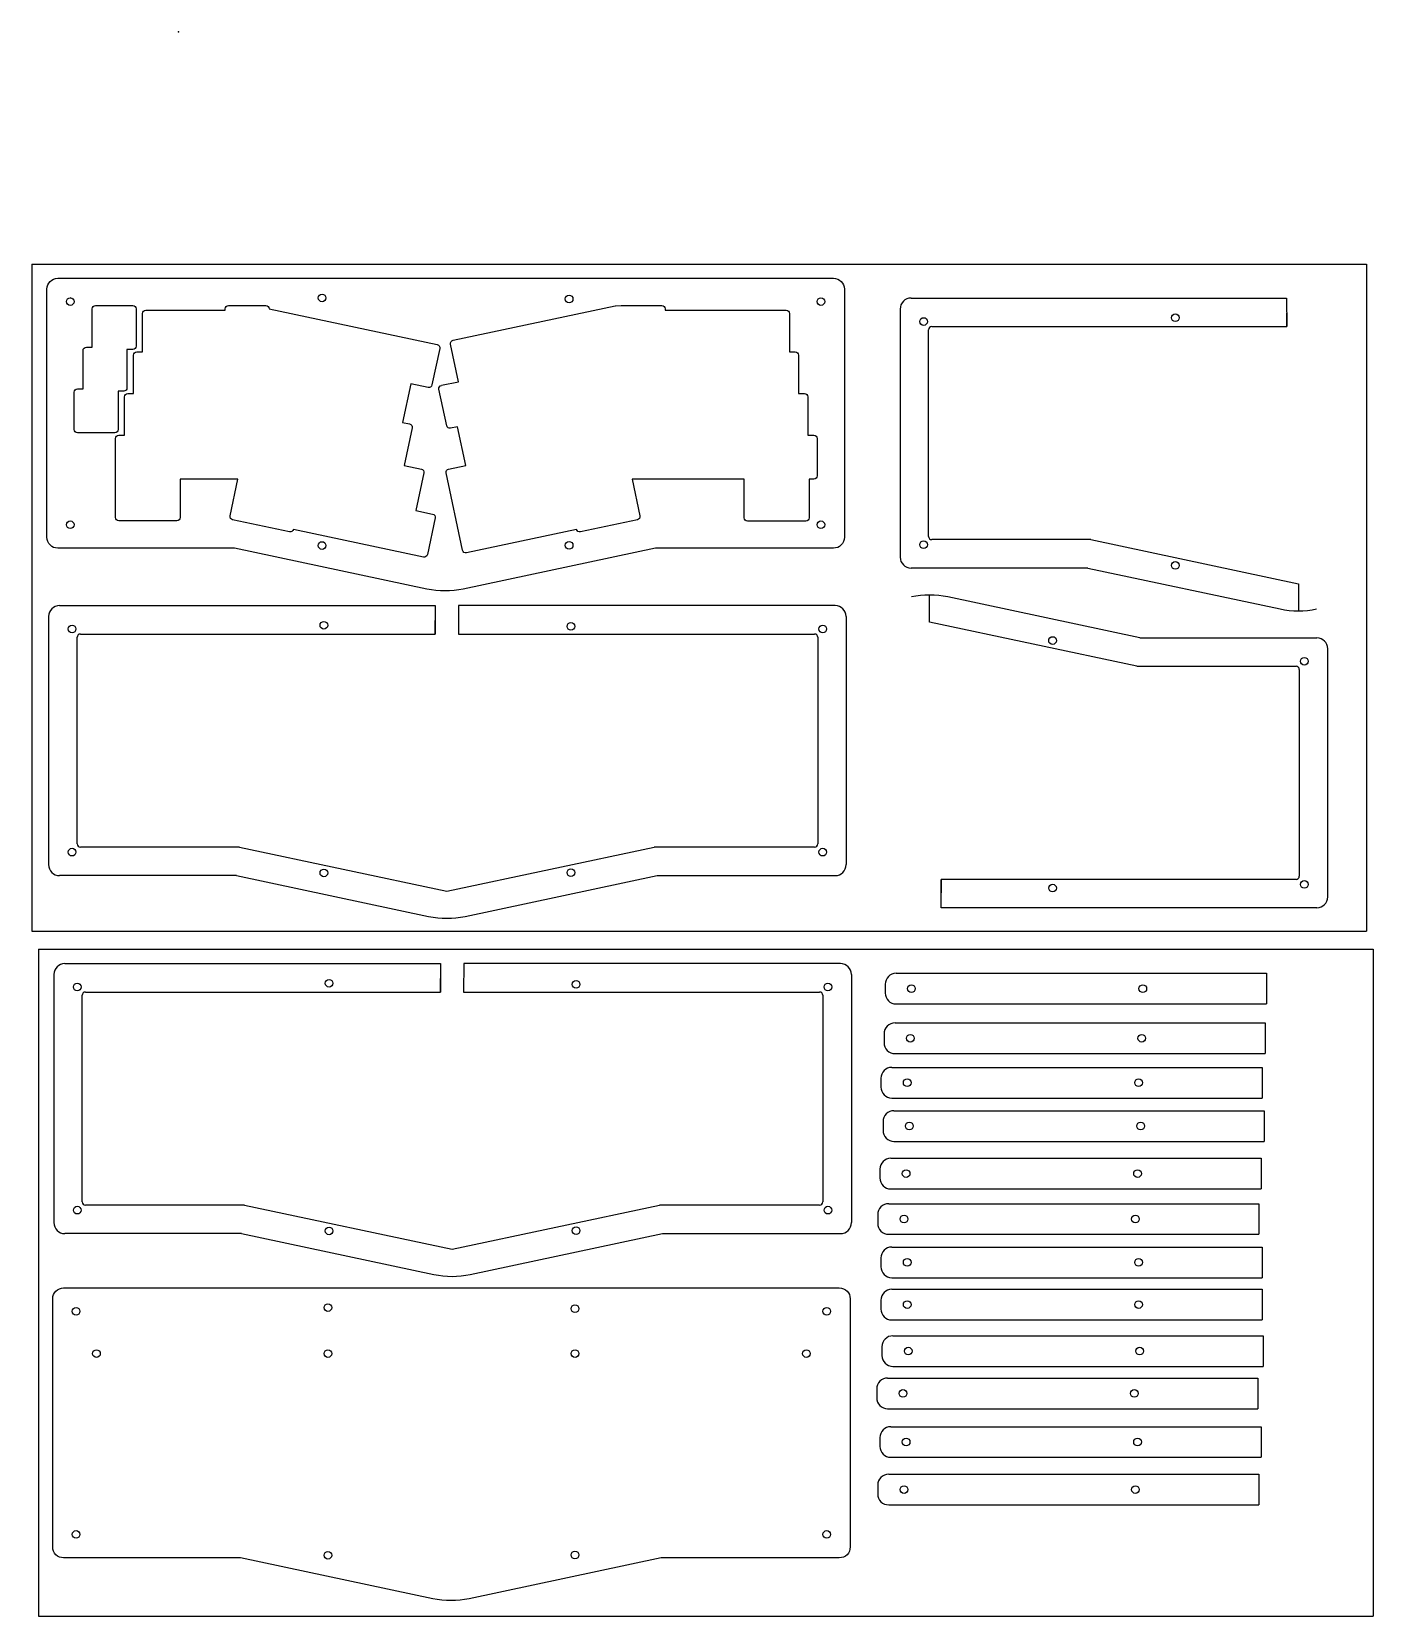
# Model space of a CAD drawing. Header units: centimetres. Extents: x -6.7 to 54.6, y -72.4 to 0.
import ezdxf

# ---------------------------------------------------------------- set-up
doc = ezdxf.new("R2010")
doc.units = ezdxf.units.CM
doc.header["$MEASUREMENT"] = 0
for name, color, linetype in [('Alice acrylic v2_AcrylicLayoutV2', 7, 'Continuous'), ('Alice acrylic v2_Sketch3', 7, 'Continuous'), ('Alice acrylic v2_Sketch4', 7, 'Continuous')]:
    doc.layers.add(name, color=color, linetype=linetype)

msp = doc.modelspace()

# ---------------------------------------------------------------- linework, layer by layer
at = {"layer": 'Alice acrylic v2_AcrylicLayoutV2'}
for p, q in [((-5.519, -11.26), (29.905, -11.26)), ((-6.019, -23.094), (-6.019, -11.76)), ((-4.943, -12.155), (-4.95, -12.155)), ((30.405, -11.76), (30.405, -23.094)), ((33.452, -12.169), (50.604, -12.169)), ((50.604, -12.169), (50.612, -13.469)), ((-3.949, -14.412), (-3.949, -12.657)), ((-3.799, -12.507), (-2.093, -12.507)), ((-1.943, -12.657), (-1.943, -14.363)), ((-1.647, -14.626), (-1.647, -12.871)), ((-1.497, -12.721), (2.122, -12.721)), ((2.122, -12.721), (2.122, -12.657)), ((2.272, -12.507), (3.978, -12.507)), ((4.128, -12.657), (4.128, -12.658)), ((4.128, -12.658), (11.808, -14.29)), ((12.537, -14.092), (19.931, -12.52)), ((19.956, -12.517), (20.215, -12.507)), ((20.221, -12.507), (22.074, -12.507)), ((22.224, -12.657), (22.224, -12.721)), ((22.224, -12.721), (27.747, -12.721)), ((27.897, -12.871), (27.897, -14.626)), ((32.952, -12.669), (32.952, -24.003)), ((50.612, -13.469), (50.612, -12.851)), ((34.252, -23.053), (34.252, -13.619)), ((34.402, -13.469), (50.612, -13.469)), ((-4.215, -14.412), (-3.949, -14.412)), ((11.924, -14.468), (11.569, -16.137)), ((12.787, -15.987), (12.422, -14.27)), ((-4.365, -16.317), (-4.365, -14.562)), ((-2.359, -14.513), (-2.359, -16.268)), ((-2.093, -14.513), (-2.359, -14.513)), ((-2.063, -16.531), (-2.063, -14.776)), ((-1.913, -14.626), (-1.647, -14.626)), ((27.897, -14.626), (28.164, -14.626)), ((28.314, -14.776), (28.314, -16.531)), ((-4.772, -18.173), (-4.772, -16.467)), ((-4.622, -16.317), (-4.365, -16.317)), ((-2.509, -16.418), (-2.766, -16.418)), ((-2.766, -16.418), (-2.766, -18.173)), ((-2.32, -16.531), (-2.063, -16.531)), ((10.606, -16.085), (10.231, -17.85)), ((11.391, -16.252), (10.606, -16.085)), ((12.241, -18.001), (11.887, -16.332)), ((12.002, -16.154), (12.787, -15.987)), ((28.314, -16.531), (28.59, -16.531)), ((-2.47, -18.436), (-2.47, -16.681)), ((28.74, -16.681), (28.74, -18.436)), ((10.231, -17.85), (10.55, -17.918)), ((10.666, -18.096), (10.301, -19.812)), ((12.739, -18.048), (12.419, -18.116)), ((13.113, -19.812), (12.739, -18.048)), ((-2.916, -18.323), (-4.622, -18.323)), ((-2.887, -22.197), (-2.887, -18.586)), ((-2.737, -18.436), (-2.47, -18.436)), ((28.74, -18.436), (29.008, -18.436)), ((29.158, -18.586), (29.158, -20.292)), ((10.301, -19.812), (11.085, -19.979)), ((11.201, -20.157), (10.836, -21.874)), ((12.964, -23.69), (12.213, -20.157)), ((12.328, -19.979), (13.113, -19.812)), ((0.073, -20.442), (0.073, -22.197)), ((2.704, -20.442), (0.073, -20.442)), ((2.347, -22.121), (2.704, -20.442)), ((20.709, -20.442), (21.066, -22.121)), ((25.831, -20.442), (20.709, -20.442)), ((25.831, -22.202), (25.831, -20.442)), ((28.791, -20.442), (28.791, -22.202)), ((29.008, -20.442), (28.791, -20.442)), ((-0.077, -22.347), (-2.737, -22.347)), ((5.063, -22.851), (2.463, -22.299)), ((10.836, -21.874), (11.599, -22.036)), ((11.715, -22.214), (11.36, -23.883)), ((20.951, -22.299), (18.351, -22.851)), ((28.641, -22.352), (25.981, -22.352)), ((5.24, -22.735), (5.24, -22.736)), ((11.182, -23.998), (5.24, -22.735)), ((18.173, -22.736), (13.142, -23.806)), ((2.558, -23.594), (-5.519, -23.594)), ((11.336, -25.46), (2.558, -23.594)), ((21.778, -23.594), (13, -25.46)), ((29.905, -23.594), (21.778, -23.594)), ((41.666, -23.203), (34.402, -23.203)), ((41.666, -23.203), (51.139, -25.216)), ((41.53, -24.503), (33.452, -24.503)), ((41.53, -24.503), (50.308, -26.368)), ((51.139, -25.216), (51.139, -26.456)), ((34.295, -26.975), (34.295, -25.735)), ((43.905, -27.688), (35.127, -25.822)), ((-5.938, -26.714), (-5.938, -38.048)), ((-5.438, -26.214), (11.714, -26.214)), ((11.714, -26.214), (11.722, -27.514)), ((12.784, -26.214), (12.777, -27.514)), ((29.986, -26.214), (12.784, -26.214)), ((30.486, -26.714), (30.486, -38.048)), ((11.722, -27.514), (11.722, -26.897)), ((12.777, -26.897), (12.777, -27.514)), ((43.768, -28.988), (34.295, -26.975)), ((-4.638, -37.098), (-4.638, -27.664)), ((-4.488, -27.514), (11.722, -27.514)), ((12.777, -27.514), (29.036, -27.514)), ((29.186, -27.664), (29.186, -37.098)), ((43.905, -27.688), (51.982, -27.688)), ((52.482, -39.522), (52.482, -28.188)), ((43.768, -28.988), (51.032, -28.988)), ((51.182, -29.138), (51.182, -38.572)), ((2.776, -37.248), (-4.488, -37.248)), ((2.776, -37.248), (12.249, -39.261)), ((12.249, -39.261), (21.722, -37.248)), ((29.036, -37.248), (21.722, -37.248)), ((2.64, -38.548), (-5.438, -38.548)), ((2.64, -38.548), (11.418, -40.414)), ((13.081, -40.414), (21.859, -38.548)), ((21.859, -38.548), (29.986, -38.548)), ((34.823, -38.722), (34.823, -39.339)), ((51.032, -38.722), (34.823, -38.722)), ((34.83, -40.022), (34.823, -38.722)), ((51.982, -40.022), (34.83, -40.022)), ((-5.2, -42.568), (11.952, -42.568)), ((11.952, -42.568), (11.96, -43.868)), ((13.022, -42.568), (13.015, -43.868)), ((30.224, -42.568), (13.022, -42.568)), ((-5.7, -43.068), (-5.7, -54.402)), ((11.96, -43.868), (11.96, -43.25)), ((13.015, -43.25), (13.015, -43.868)), ((30.724, -43.068), (30.724, -54.402)), ((32.767, -43.013), (49.679, -43.013)), ((49.679, -43.013), (49.679, -44.413)), ((-4.4, -53.452), (-4.4, -44.018)), ((-4.25, -43.868), (11.96, -43.868)), ((13.015, -43.868), (29.274, -43.868)), ((29.424, -44.018), (29.424, -53.452)), ((32.267, -43.513), (32.267, -43.913)), ((32.767, -44.413), (49.679, -44.413)), ((32.719, -45.281), (49.631, -45.281)), ((49.631, -45.281), (49.631, -46.681)), ((32.219, -45.781), (32.219, -46.181)), ((32.719, -46.681), (49.631, -46.681)), ((32.574, -47.309), (49.486, -47.309)), ((49.486, -47.309), (49.486, -48.709)), ((32.074, -47.809), (32.074, -48.209)), ((32.574, -48.709), (49.486, -48.709)), ((32.17, -49.788), (32.17, -50.188)), ((32.67, -49.288), (49.582, -49.288)), ((49.582, -49.288), (49.582, -50.688)), ((32.67, -50.688), (49.582, -50.688)), ((32.026, -51.961), (32.026, -52.361)), ((32.526, -51.461), (49.438, -51.461)), ((49.438, -51.461), (49.438, -52.861)), ((32.429, -53.536), (49.341, -53.536)), ((32.526, -52.861), (49.438, -52.861)), ((49.341, -53.536), (49.341, -54.936)), ((3.014, -53.602), (-4.25, -53.602)), ((3.014, -53.602), (12.487, -55.615)), ((12.487, -55.615), (21.96, -53.602)), ((29.274, -53.602), (21.96, -53.602)), ((31.929, -54.036), (31.929, -54.436)), ((2.878, -54.902), (-5.2, -54.902)), ((2.878, -54.902), (11.656, -56.767)), ((13.319, -56.767), (22.097, -54.902)), ((22.097, -54.902), (30.224, -54.902)), ((32.429, -54.936), (49.341, -54.936)), ((32.574, -55.516), (49.486, -55.516)), ((49.486, -55.516), (49.486, -56.916)), ((32.074, -56.016), (32.074, -56.416)), ((32.574, -56.916), (49.486, -56.916)), ((-5.752, -69.216), (-5.752, -57.882)), ((-5.252, -57.382), (30.172, -57.382)), ((30.672, -57.882), (30.672, -69.216)), ((32.574, -57.447), (49.486, -57.447)), ((49.486, -57.447), (49.486, -58.847)), ((32.074, -57.947), (32.074, -58.347)), ((32.574, -58.847), (49.486, -58.847)), ((32.122, -60.071), (32.122, -60.471)), ((32.622, -59.571), (49.534, -59.571)), ((49.534, -59.571), (49.534, -60.971)), ((32.381, -61.502), (49.293, -61.502)), ((32.622, -60.971), (49.534, -60.971)), ((49.293, -61.502), (49.293, -62.902)), ((31.881, -62.002), (31.881, -62.402)), ((32.381, -62.902), (49.293, -62.902)), ((32.026, -64.222), (32.026, -64.622)), ((32.526, -63.722), (49.438, -63.722)), ((49.438, -63.722), (49.438, -65.122)), ((32.526, -65.122), (49.438, -65.122)), ((31.929, -66.395), (31.929, -66.795)), ((32.429, -65.895), (49.341, -65.895)), ((49.341, -65.895), (49.341, -67.295)), ((32.429, -67.295), (49.341, -67.295)), ((2.825, -69.716), (-5.252, -69.716)), ((11.603, -71.582), (2.825, -69.716)), ((22.045, -69.716), (13.267, -71.582)), ((30.172, -69.716), (22.045, -69.716))]:
    msp.add_line(p, q, dxfattribs=at)
for centre in [(-4.949, -12.33), (6.55, -12.16), (17.835, -12.21), (29.335, -12.33), (45.521, -13.069), (34.022, -13.239), (-4.949, -22.524), (29.335, -22.524), (6.551, -23.471), (17.835, -23.461), (34.022, -23.433), (45.522, -24.38), (-4.868, -27.284), (6.631, -27.114), (17.916, -27.164), (29.416, -27.284), (39.912, -27.811), (51.412, -28.758), (-4.868, -37.478), (29.416, -37.478), (6.632, -38.425), (17.916, -38.415), (39.913, -39.122), (51.412, -38.952), (6.869, -43.468), (18.154, -43.518), (-4.63, -43.638), (29.654, -43.638), (33.467, -43.713), (44.036, -43.713), (33.419, -45.981), (43.987, -45.981), (33.274, -48.009), (43.843, -48.009), (33.37, -49.988), (43.939, -49.988), (33.226, -52.161), (43.794, -52.161), (-4.63, -53.832), (29.654, -53.832), (33.129, -54.236), (43.698, -54.236), (6.87, -54.779), (18.154, -54.768), (33.274, -56.216), (43.843, -56.216), (-4.682, -58.452), (6.817, -58.282), (18.102, -58.332), (29.602, -58.452), (33.274, -58.147), (43.843, -58.147), (-3.752, -60.382), (6.817, -60.382), (18.103, -60.382), (28.672, -60.382), (33.322, -60.271), (43.891, -60.271), (33.081, -62.202), (43.649, -62.202), (33.226, -64.422), (43.794, -64.422), (33.129, -66.595), (43.698, -66.595), (-4.682, -68.646), (29.602, -68.646), (6.818, -69.594), (18.102, -69.583)]:
    msp.add_circle(centre, 0.175, dxfattribs=at)
at = {"layer": 'Alice acrylic v2_AcrylicLayoutV2', "extrusion": (0, 0, -1)}
for centre, radius, start, end in [((5.519, -11.76), 0.5, 0, 90), ((-29.905, -11.76), 0.5, 90, 180), ((3.799, -12.657), 0.15, 0, 90), ((2.093, -12.657), 0.15, 90, 180), ((1.497, -12.871), 0.15, 0, 90), ((-2.272, -12.657), 0.15, 0, 90), ((-3.978, -12.657), 0.15, 90, 180), ((-19.962, -12.667), 0.15, 78, 87.7063), ((-20.221, -12.657), 0.15, 87.7063, 90), ((-22.074, -12.657), 0.15, 90, 180), ((-27.747, -12.871), 0.15, 90, 180), ((4.215, -14.562), 0.15, 0, 90), ((2.093, -14.363), 0.15, 180, 270), ((-11.777, -14.437), 0.15, 102, 192), ((-12.568, -14.239), 0.15, 348, 78), ((1.913, -14.776), 0.15, 0, 90), ((-28.164, -14.776), 0.15, 90, 180), ((4.622, -16.467), 0.15, 0, 90), ((2.509, -16.268), 0.15, 180, 270), ((2.32, -16.681), 0.15, 360, 90), ((-11.422, -16.106), 0.15, 192, 282), ((-12.033, -16.301), 0.15, 348, 78), ((-28.59, -16.681), 0.15, 90, 180), ((-10.519, -18.065), 0.15, 102, 192), ((-12.388, -17.97), 0.15, 258, 348), ((4.622, -18.173), 0.15, 270, 360), ((2.916, -18.173), 0.15, 180, 270), ((2.737, -18.586), 0.15, 360, 90), ((-29.008, -18.586), 0.15, 90, 180), ((-11.054, -20.126), 0.15, 102, 192), ((-12.359, -20.126), 0.15, 348, 78), ((-29.008, -20.292), 0.15, 180, 270), ((2.737, -22.197), 0.15, 270, 0), ((0.077, -22.197), 0.15, 180, 270), ((-2.494, -22.152), 0.15, 282, 12), ((-11.568, -22.183), 0.15, 102, 192), ((-20.919, -22.152), 0.15, 168, 258), ((-25.981, -22.202), 0.15, 270, 0), ((-28.641, -22.202), 0.15, 180, 270), ((5.519, -23.094), 0.5, 270, 0), ((-5.094, -22.704), 0.15, 192, 282), ((-18.319, -22.704), 0.15, 258, 347.8468), ((-29.905, -23.094), 0.5, 180, 270), ((-11.213, -23.852), 0.15, 192, 282), ((-13.11, -23.659), 0.15, 258, 348), ((-12.168, -21.547), 4, 258, 282), ((5.252, -57.882), 0.5, 360, 90), ((-30.172, -57.882), 0.5, 90, 180), ((5.252, -69.216), 0.5, 270, 0), ((-30.172, -69.216), 0.5, 180, 270), ((-12.435, -67.67), 4, 258, 282)]:
    msp.add_arc(centre, radius, start, end, dxfattribs=at)
at = {"layer": 'Alice acrylic v2_AcrylicLayoutV2'}
for centre, radius, start, end in [((33.452, -12.669), 0.5, 90, 180), ((34.402, -13.619), 0.15, 90, 180), ((34.402, -23.053), 0.15, 180, 270), ((33.452, -24.003), 0.5, 180, 270), ((34.295, -29.735), 4, 78, 102), ((-5.438, -26.714), 0.5, 90, 180), ((29.986, -26.714), 0.5, 0, 90), ((51.139, -22.456), 4, 258, 282), ((-4.488, -27.664), 0.15, 90, 180), ((29.036, -27.664), 0.15, 0, 90), ((51.982, -28.188), 0.5, 0, 90), ((51.032, -29.138), 0.15, 0, 90), ((-4.488, -37.098), 0.15, 180, 270), ((29.036, -37.098), 0.15, 270, 0), ((-5.438, -38.048), 0.5, 180, 270), ((29.986, -38.048), 0.5, 270, 0), ((51.032, -38.572), 0.15, 270, 0), ((51.982, -39.522), 0.5, 270, 0), ((12.249, -36.501), 4, 258, 282), ((-5.2, -43.068), 0.5, 90, 180), ((30.224, -43.068), 0.5, 0, 90), ((32.767, -43.513), 0.5, 90, 180), ((-4.25, -44.018), 0.15, 90, 180), ((29.274, -44.018), 0.15, 0, 90), ((32.767, -43.913), 0.5, 180, 270), ((32.719, -45.781), 0.5, 90, 180), ((32.719, -46.181), 0.5, 180, 270), ((32.574, -47.809), 0.5, 90, 180), ((32.574, -48.209), 0.5, 180, 270), ((32.67, -49.788), 0.5, 90, 180), ((32.67, -50.188), 0.5, 180, 270), ((32.526, -51.961), 0.5, 90, 180), ((32.526, -52.361), 0.5, 180, 270), ((-4.25, -53.452), 0.15, 180, 270), ((29.274, -53.452), 0.15, 270, 0), ((32.429, -54.036), 0.5, 90, 180), ((-5.2, -54.402), 0.5, 180, 270), ((30.224, -54.402), 0.5, 270, 0), ((32.429, -54.436), 0.5, 180, 270), ((32.574, -56.016), 0.5, 90, 180), ((32.574, -56.416), 0.5, 180, 270), ((12.487, -52.855), 4, 258, 282), ((32.574, -57.947), 0.5, 90, 180), ((32.574, -58.347), 0.5, 180, 270), ((32.622, -60.071), 0.5, 90, 180), ((32.622, -60.471), 0.5, 180, 270), ((32.381, -62.002), 0.5, 90, 180), ((32.381, -62.402), 0.5, 180, 270), ((32.526, -64.222), 0.5, 90, 180), ((32.526, -64.622), 0.5, 180, 270), ((32.429, -66.395), 0.5, 90, 180), ((32.429, -66.795), 0.5, 180, 270)]:
    msp.add_arc(centre, radius, start, end, dxfattribs=at)
msp.add_point((0, 0), dxfattribs=at)
at = {"layer": 'Alice acrylic v2_Sketch3'}
for p, q in [((-6.712, -10.613), (-6.712, -41.093)), ((-6.712, -10.613), (54.248, -10.613)), ((54.248, -10.613), (54.248, -41.093)), ((-6.712, -41.093), (54.248, -41.093))]:
    msp.add_line(p, q, dxfattribs=at)
msp.add_point((0, 0), dxfattribs=at)
at = {"layer": 'Alice acrylic v2_Sketch4'}
for p, q in [((-6.398, -41.905), (54.562, -41.905)), ((-6.398, -41.905), (-6.398, -72.385)), ((54.562, -41.905), (54.562, -72.385)), ((-6.398, -72.385), (54.562, -72.385))]:
    msp.add_line(p, q, dxfattribs=at)
msp.add_point((0, 0), dxfattribs=at)

doc.saveas('drawing.dxf')
